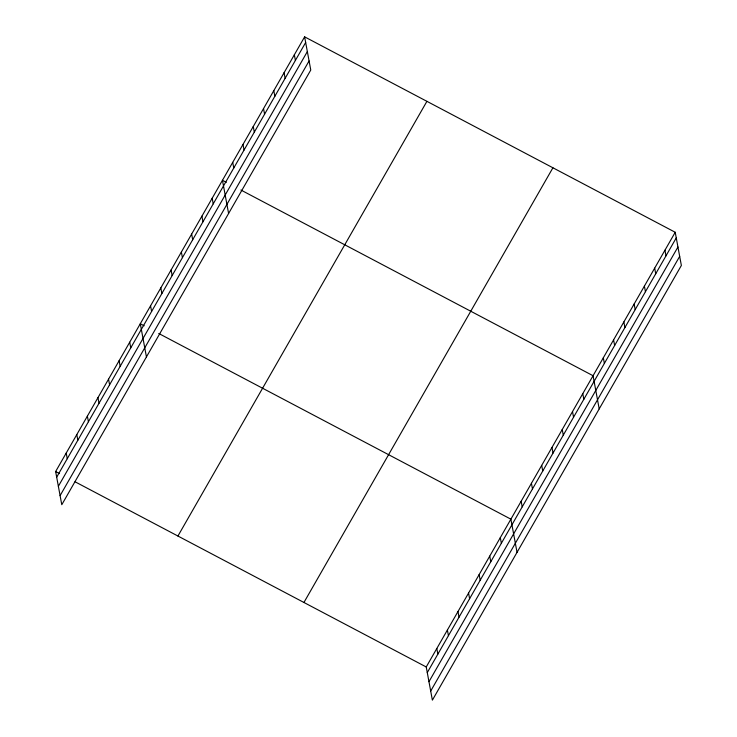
<?xml version="1.0" encoding="UTF-8"?>
<svg xmlns="http://www.w3.org/2000/svg" width="737" height="737" viewBox="0 0 737 737"><rect width="100%" height="100%" fill="white"/><g stroke="black" fill="none" stroke-linecap="round" stroke-linejoin="round"><path stroke-width="1.11" d="M304.621 36.85L310.765 70.033L61.779 504.725L55.634 471.542L304.621 36.85L675.221 232.275L681.366 265.458L432.379 700.15L426.235 666.967L675.221 232.275M56.675 477.18L305.662 42.488M58.361 486.273L307.347 51.581M60.102 495.632L309.079 60.941M177.93 536.029L426.916 101.338M303.939 602.479L552.916 167.787M427.276 672.605L676.262 237.913M428.962 681.697L677.948 247.006M430.694 691.057L679.68 256.365M226.333 182.343L222.454 180.298L228.599 213.481M240.898 190.026L593.055 375.723L599.199 408.906M144.166 325.791L140.288 323.746L146.442 356.929M158.731 333.474L510.888 519.17L517.033 552.354M55.634 471.542L59.513 473.587M75.045 481.777L426.235 666.967M664.949 250.202L665.99 255.84M654.677 268.139L655.718 273.777M644.405 286.067L645.446 291.705M634.133 304.003L635.183 309.632M623.861 321.931L624.912 327.569M613.589 339.858L614.64 345.496M603.327 357.795L604.368 363.433M582.783 393.659L583.824 399.288M572.511 411.587L573.552 417.225M562.239 429.514L563.289 435.152M551.967 447.451L553.017 453.089M541.695 465.379L542.745 471.017M531.432 483.306L532.473 488.944M521.16 501.243L522.201 506.881M500.303 537.651L501.353 543.28M489.727 556.122L490.768 561.76M479.142 574.593L480.183 580.231M468.557 593.073L469.607 598.702M457.981 611.544L459.022 617.182M447.396 630.015L448.437 635.653M436.811 648.496L437.861 654.134M294.349 54.778L295.39 60.416M284.077 72.714L285.118 78.352M273.805 90.642L274.846 96.28M263.533 108.579L264.583 114.207M253.261 126.506L254.311 132.144M242.998 144.434L244.039 150.072M232.726 162.37L233.767 168.008M212.182 198.225L213.223 203.863M201.91 216.162L202.961 221.8M191.638 234.09L192.689 239.728M181.366 252.026L182.417 257.655M171.104 269.954L172.145 275.592M160.832 287.881L161.873 293.519M150.56 305.818L151.601 311.456M129.703 342.217L130.753 347.855M119.127 360.697L120.168 366.335M108.542 379.168L109.583 384.806M97.957 397.648L99.007 403.277M87.381 416.119L88.422 421.757M76.795 434.59L77.846 440.229M66.219 453.071L67.26 458.709"/></g></svg>
